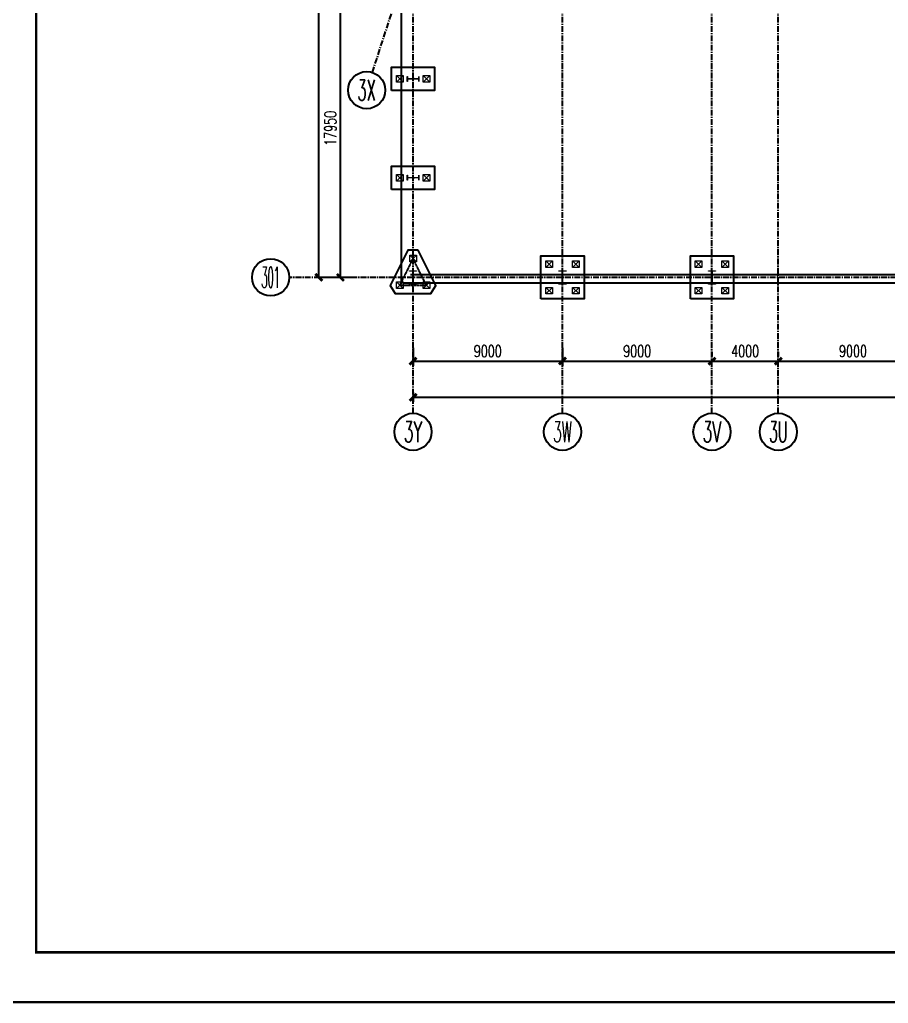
# Model space of a CAD drawing. Extents: x 782294 to 1727252, y -631030 to 17645.
# Drawn here: x 975283 to 1027604, y -631030 to -571801 of the extents above; entities that cross this region are included whole.
import ezdxf
from ezdxf.enums import TextEntityAlignment as Align

# ---------------------------------------------------------------- set-up
doc = ezdxf.new("R2010")
doc.units = 0
doc.linetypes.add('CENTER', pattern=[2, 1.25, -0.25, 0.25, -0.25])
doc.layers.get('Defpoints').update_dxf_attribs({"color": 210})
for name, color, linetype in [('!ZN3-铝板幕墙-3', 3, 'Continuous'), ('0-cxFrame', 155, 'Continuous'), ('3符号', 3, 'Continuous'), ('A-AXIS-DP', 126, 'Continuous'), ('DIM', 173, 'Continuous'), ('DOTE', 1, 'CENTER'), ('S-BKL', 4, 'Continuous'), ('S-DOTE1', 140, 'CENTER'), ('S-HATCH1-W', 252, 'Continuous')]:
    doc.layers.add(name, color=color, linetype=linetype)
for name, color, linetype, lineweight in [('0-cxText', 131, 'Continuous', 25), ('S-col', 2, 'Continuous', 0), ('S-zhuang', 1, 'Continuous', 0)]:
    doc.layers.add(name, color=color, linetype=linetype, lineweight=lineweight)
doc.styles.add('_TCH_AXIS', font='COMPLEX', dxfattribs={"bigfont": 'GBCBIG'})
doc.styles.add('cx_tuming', font='simhei.ttf')
doc.styles.add('cx_tuqian1', font='')
doc.styles.add('DHTEXT-1', font='romans.shx', dxfattribs={"width": 0.7, "bigfont": 'chinese.shx'})
doc.styles.add('黑体', font='simhei.ttf', dxfattribs={"height": 12})
doc.styles.get('cx_tuqian1').set_extended_font_data('SimSun')
doc.dimstyles.new('ZN280', dxfattribs={"dimscale": 280, "dimtxt": 2.5, "dimasz": 1.5, "dimexe": 1, "dimexo": 2, "dimgap": 0.9, "dimtad": 1, "dimdec": 0, "dimdsep": 46, "dimtxsty": 'DHTEXT-1', "dimblk": 'ARCHTICK', "dimcen": 2.5, "dimclrd": 173, "dimclre": 173, "dimclrt": 7, "dimazin": 2, "dimtfac": 1, "dimtdec": 0, "dimtix": 1, "dimtmove": 2, "dimatfit": 3, "dimfxl": 0, "dimarcsym": 0})

# ---------------------------------------------------------------- blocks, each defined once
blk = doc.blocks.new('TK22.A1 L(Dragon)')
at = {"layer": '0-cxFrame', "color": 7, "const_width": 0.5}
blk.add_lwpolyline([(0, 0), (-841, 0), (-841, 594), (0, 594)], close=True, dxfattribs=at)
at = {"layer": '0-cxFrame', "const_width": 0.5}
blk.add_lwpolyline([(-80, 10), (-821, 10), (-821, 584), (-80, 584)], close=True, dxfattribs=at)
at = {"style": '黑体', "flags": 4}
blk.add_attdef('图幅', text='', height=3.3, dxfattribs=at).set_placement((-40, 3), align=Align.RIGHT)
at = {"layer": '0-cxText', "flags": 4}
for tag, height, style, p in [('建设单位', 3.5, 'cx_tuming', (-45, 240)), ('项目名称', 3.5, 'cx_tuming', (-45, 210)), ('子项名称', 3.5, 'cx_tuming', (-45, 180)), ('工程编号', 3.3, 'cx_tuqian1', (-35, 165)), ('图名1', 3.5, 'cx_tuming', (-45, 87)), ('图名2', 3.5, 'cx_tuming', (-45, 79)), ('图名3', 3.5, 'cx_tuming', (-45, 71)), ('出图日期', 3.3, 'cx_tuqian1', (-39, 60)), ('专业', 3.3, 'cx_tuqian1', (-55, 52)), ('图号', 3.3, 'cx_tuqian1', (-55, 44)), ('版次', 3.3, 'cx_tuqian1', (-20, 44))]:
    blk.add_attdef(tag, text='', height=height, dxfattribs=dict(at, style=style)).set_placement(p, align=Align.MIDDLE)
at = {"layer": 'Defpoints', "color": 6, "flags": 4}
for tag, height, style, p in [('tufu', 3.3, '黑体', (-12, 12)), ('dwfname', 4, 'cx_tuqian1', (-80, 3))]:
    blk.add_attdef(tag, text='', height=height, dxfattribs=dict(at, style=style)).set_placement(p, align=Align.RIGHT)
blk = doc.blocks.new('卓越-轴号')
blk.add_circle((0, 0), 4)
at = {"color": 0, "style": '_TCH_AXIS', "width": 1.041667, "flags": 8}
blk.add_attdef('A', text='', height=4.48, dxfattribs=at).set_placement((-2, -2.24), (2, -2.24), align=Align.FIT)
blk = doc.blocks.new('_ArchTick')
at = {"color": 0, "linetype": 'ByBlock', "const_width": 0.4}
blk.add_lwpolyline([(-0.5, -0.5), (0.5, 0.5)], dxfattribs=at)
blk = doc.blocks.new('*D1491')
at = {"layer": 'Defpoints', "color": 0, "ltscale": 2800, "transparency": 16777216}
for p in [(0, -3677), (9000, -3677), (9000, -5042)]:
    blk.add_point(p, dxfattribs=at)
at = {"layer": 'DIM', "color": 173, "linetype": 'ByBlock', "lineweight": -2, "ltscale": 2800, "transparency": 16777216}
for p, q in [((0, -4237), (0, -5322)), ((9000, -4237), (9000, -5322)), ((0, -5042), (9000, -5042))]:
    blk.add_line(p, q, dxfattribs=at)
at = {"layer": 'DIM', "color": 173, "lineweight": -2, "ltscale": 2800, "transparency": 16777216, "xscale": 420, "yscale": 420, "zscale": 420, "rotation": 180}
blk.add_blockref('_ArchTick', (0, -5042), dxfattribs=at)
at = {"layer": 'DIM', "color": 173, "lineweight": -2, "ltscale": 2800, "transparency": 16777216, "xscale": 420, "yscale": 420, "zscale": 420}
blk.add_blockref('_ArchTick', (9000, -5042), dxfattribs=at)
at = {"layer": 'DIM', "color": 7, "ltscale": 2800, "transparency": 16777216, "insert": (4500, -4440), "char_height": 700, "attachment_point": 5, "style": 'DHTEXT-1'}
blk.add_mtext('9000', dxfattribs=at)
blk = doc.blocks.new('*D1492')
at = {"layer": 'Defpoints', "color": 0, "ltscale": 2800, "transparency": 16777216}
for p in [(9000, -3677), (18000, -5042), (18000, -5042)]:
    blk.add_point(p, dxfattribs=at)
at = {"layer": 'DIM', "color": 173, "linetype": 'ByBlock', "lineweight": -2, "ltscale": 2800, "transparency": 16777216}
for p, q in [((9000, -4237), (9000, -5322)), ((18000, -4482), (18000, -4762)), ((9000, -5042), (18000, -5042))]:
    blk.add_line(p, q, dxfattribs=at)
at = {"layer": 'DIM', "color": 173, "lineweight": -2, "ltscale": 2800, "transparency": 16777216, "xscale": 420, "yscale": 420, "zscale": 420, "rotation": 180}
blk.add_blockref('_ArchTick', (9000, -5042), dxfattribs=at)
at = {"layer": 'DIM', "color": 173, "lineweight": -2, "ltscale": 2800, "transparency": 16777216, "xscale": 420, "yscale": 420, "zscale": 420}
blk.add_blockref('_ArchTick', (18000, -5042), dxfattribs=at)
at = {"layer": 'DIM', "color": 7, "ltscale": 2800, "transparency": 16777216, "insert": (13500, -4440), "char_height": 700, "attachment_point": 5, "style": 'DHTEXT-1'}
blk.add_mtext('9000', dxfattribs=at)
blk = doc.blocks.new('*D1493')
at = {"layer": 'Defpoints', "color": 0, "ltscale": 2800, "transparency": 16777216}
for p in [(18000, -5042), (22000, -5042), (22000, -5042)]:
    blk.add_point(p, dxfattribs=at)
at = {"layer": 'DIM', "color": 173, "linetype": 'ByBlock', "lineweight": -2, "ltscale": 2800, "transparency": 16777216}
for p, q in [((18000, -4482), (18000, -4762)), ((22000, -4482), (22000, -4762)), ((18000, -5042), (22000, -5042))]:
    blk.add_line(p, q, dxfattribs=at)
at = {"layer": 'DIM', "color": 173, "lineweight": -2, "ltscale": 2800, "transparency": 16777216, "xscale": 420, "yscale": 420, "zscale": 420, "rotation": 180}
blk.add_blockref('_ArchTick', (18000, -5042), dxfattribs=at)
at = {"layer": 'DIM', "color": 173, "lineweight": -2, "ltscale": 2800, "transparency": 16777216, "xscale": 420, "yscale": 420, "zscale": 420}
blk.add_blockref('_ArchTick', (22000, -5042), dxfattribs=at)
at = {"layer": 'DIM', "color": 7, "ltscale": 2800, "transparency": 16777216, "insert": (20000, -4440), "char_height": 700, "attachment_point": 5, "style": 'DHTEXT-1'}
blk.add_mtext('4000', dxfattribs=at)
blk = doc.blocks.new('*D1494')
at = {"layer": 'Defpoints', "color": 0, "ltscale": 2800, "transparency": 16777216}
for p in [(22000, -5042), (31000, -5042), (31000, -5042)]:
    blk.add_point(p, dxfattribs=at)
at = {"layer": 'DIM', "color": 173, "linetype": 'ByBlock', "lineweight": -2, "ltscale": 2800, "transparency": 16777216}
for p, q in [((22000, -4482), (22000, -4762)), ((31000, -4482), (31000, -4762)), ((22000, -5042), (31000, -5042))]:
    blk.add_line(p, q, dxfattribs=at)
at = {"layer": 'DIM', "color": 173, "lineweight": -2, "ltscale": 2800, "transparency": 16777216, "xscale": 420, "yscale": 420, "zscale": 420, "rotation": 180}
blk.add_blockref('_ArchTick', (22000, -5042), dxfattribs=at)
at = {"layer": 'DIM', "color": 173, "lineweight": -2, "ltscale": 2800, "transparency": 16777216, "xscale": 420, "yscale": 420, "zscale": 420}
blk.add_blockref('_ArchTick', (31000, -5042), dxfattribs=at)
at = {"layer": 'DIM', "color": 7, "ltscale": 2800, "transparency": 16777216, "insert": (26500, -4440), "char_height": 700, "attachment_point": 5, "style": 'DHTEXT-1'}
blk.add_mtext('9000', dxfattribs=at)
blk = doc.blocks.new('*D1534')
at = {"layer": 'Defpoints', "color": 0, "ltscale": 2800, "transparency": 16777216}
for p in [(-4377, 17950), (-3181, 17950), (-3181, 0)]:
    blk.add_point(p, dxfattribs=at)
at = {"layer": 'DIM', "color": 173, "linetype": 'ByBlock', "lineweight": -2, "ltscale": 2800, "transparency": 16777216}
for p, q in [((-3741, 17950), (-4657, 17950)), ((-4377, 0), (-4377, 17950)), ((-3741, 0), (-4657, 0))]:
    blk.add_line(p, q, dxfattribs=at)
at = {"layer": 'DIM', "color": 173, "lineweight": -2, "ltscale": 2800, "transparency": 16777216, "xscale": 420, "yscale": 420, "zscale": 420}
for p, rotation in [((-4377, 17950), 90), ((-4377, 0), 270)]:
    blk.add_blockref('_ArchTick', p, dxfattribs=dict(at, rotation=rotation))
at = {"layer": 'DIM', "color": 7, "ltscale": 2800, "transparency": 16777216, "insert": (-4979, 8975), "char_height": 700, "attachment_point": 5, "rotation": 90, "style": 'DHTEXT-1'}
blk.add_mtext('17950', dxfattribs=at)
blk = doc.blocks.new('*D1542')
at = {"layer": 'Defpoints', "color": 0, "ltscale": 2800, "transparency": 16777216}
for p in [(0, -6374), (184000, -6374), (0, -7223)]:
    blk.add_point(p, dxfattribs=at)
at = {"layer": 'DIM', "color": 173, "linetype": 'ByBlock', "lineweight": -2, "ltscale": 2800, "transparency": 16777216}
for p, q in [((0, -6934), (0, -7503)), ((184000, -6934), (184000, -7503)), ((184000, -7223), (0, -7223))]:
    blk.add_line(p, q, dxfattribs=at)
at = {"layer": 'DIM', "color": 173, "lineweight": -2, "ltscale": 2800, "transparency": 16777216, "xscale": 420, "yscale": 420, "zscale": 420, "rotation": 180}
blk.add_blockref('_ArchTick', (0, -7223), dxfattribs=at)
at = {"layer": 'DIM', "color": 173, "lineweight": -2, "ltscale": 2800, "transparency": 16777216, "xscale": 420, "yscale": 420, "zscale": 420}
blk.add_blockref('_ArchTick', (184000, -7223), dxfattribs=at)
at = {"layer": 'DIM', "color": 7, "ltscale": 2800, "transparency": 16777216, "insert": (92000, -6621), "char_height": 700, "attachment_point": 5, "style": 'DHTEXT-1'}
blk.add_mtext('184000', dxfattribs=at)
blk = doc.blocks.new('*D1543')
at = {"layer": 'Defpoints', "color": 0, "ltscale": 2800, "transparency": 16777216}
for p in [(-5674, 71800), (-3064, 71800), (-3064, 0)]:
    blk.add_point(p, dxfattribs=at)
at = {"layer": 'DIM', "color": 173, "linetype": 'ByBlock', "lineweight": -2, "ltscale": 2800, "transparency": 16777216}
for p, q in [((-3624, 71800), (-5954, 71800)), ((-5674, 0), (-5674, 71800)), ((-3624, 0), (-5954, 0))]:
    blk.add_line(p, q, dxfattribs=at)
at = {"layer": 'DIM', "color": 173, "lineweight": -2, "ltscale": 2800, "transparency": 16777216, "xscale": 420, "yscale": 420, "zscale": 420}
for p, rotation in [((-5674, 71800), 90), ((-5674, 0), 270)]:
    blk.add_blockref('_ArchTick', p, dxfattribs=dict(at, rotation=rotation))
at = {"layer": 'DIM', "color": 7, "ltscale": 2800, "transparency": 16777216, "insert": (-6276, 35900), "char_height": 700, "attachment_point": 5, "rotation": 90, "style": 'DHTEXT-1'}
blk.add_mtext('71800', dxfattribs=at)
blk = doc.blocks.new('20250922151400')
at = {"layer": 'S-col'}
blk.add_lwpolyline([(-195790, 766820), (-195490, 766820), (-195490, 766808), (-195636, 766808), (-195636, 766132), (-195490, 766132), (-195490, 766120), (-195790, 766120), (-195790, 766132), (-195644, 766132), (-195644, 766808), (-195790, 766808)], close=True, dxfattribs=at)
blk = doc.blocks.new('S-ZHUANG-400')
at = {"layer": 'S-zhuang'}
for p, q in [((200, -200), (-200, 200)), ((-200, -200), (200, 200))]:
    blk.add_line(p, q, dxfattribs=at)
blk.add_lwpolyline([(-200, 200), (200, 200), (200, -200), (-200, -200)], close=True, dxfattribs=at)
blk = doc.blocks.new('CT4')
at = {"layer": 'S-DOTE1', "ltscale": 0.25}
for p, q in [((-99971, -169242), (-100091, -169242)), ((-100031, -169182), (-100031, -169302))]:
    blk.add_line(p, q, dxfattribs=at)
at = {"layer": 'S-HATCH1-W'}
blk.add_lwpolyline([(-101331, -170542), (-101331, -167942), (-98731, -167942), (-98731, -170542)], close=True, dxfattribs=at)
at = {"layer": 'S-zhuang', "rotation": 90}
for p in [(-100831, -168442), (-99231, -168442), (-100831, -170042), (-99231, -170042)]:
    blk.add_blockref('S-ZHUANG-400', p, dxfattribs=at)
blk = doc.blocks.new('CT3')
at = {"layer": 'S-DOTE1', "ltscale": 0.25}
for p, q in [((-101698, -257554), (-101818, -257554)), ((-101758, -257494), (-101758, -257614))]:
    blk.add_line(p, q, dxfattribs=at)
at = {"layer": 'S-DOTE1', "linetype": 'CENTER', "ltscale": 0.25}
blk.add_lwpolyline([(-100958, -258016), (-101758, -256416), (-102558, -258016)], close=True, dxfattribs=at)
at = {"layer": 'S-HATCH1-W'}
blk.add_lwpolyline([(-101449, -255916), (-102067, -255916), (-103130, -258042), (-102837, -258516), (-100680, -258516), (-100387, -258042)], close=True, dxfattribs=at)
at = {"layer": 'S-zhuang', "rotation": 90}
for p in [(-101758, -256416), (-102558, -258016), (-100958, -258016)]:
    blk.add_blockref('S-ZHUANG-400', p, dxfattribs=at)
blk = doc.blocks.new('CT2')
at = {"layer": 'S-DOTE1', "ltscale": 0.25}
for p, q in [((-193625, -187226), (-193625, -187106)), ((-193565, -187166), (-193685, -187166))]:
    blk.add_line(p, q, dxfattribs=at)
at = {"layer": 'S-HATCH1-W'}
blk.add_lwpolyline([(-194325, -185866), (-192925, -185866), (-192925, -188466), (-194325, -188466)], close=True, dxfattribs=at)
at = {"layer": 'S-zhuang'}
for p in [(-193625, -186366), (-193625, -187966)]:
    blk.add_blockref('S-ZHUANG-400', p, dxfattribs=at)
blk = doc.blocks.new('A$C46867589')
at = {"layer": 'S-BKL'}
for p, q in [((-700, -350), (-700, 18358)), ((184450, -350), (-550, -350))]:
    blk.add_line(p, q, dxfattribs=at)
blk.add_lwpolyline([(184050, 51750), (184050, 150), (-150, 150)], dxfattribs=at)
at = {"layer": 'S-col'}
for points in [[(-215, 400), (215, 400), (215, 382), (6, 382), (6, -382), (215, -382), (215, -400), (-215, -400), (-215, -382), (-6, -382), (-6, 382), (-215, 382)], [(8785, 400), (9215, 400), (9215, 382), (9006, 382), (9006, -382), (9215, -382), (9215, -400), (8785, -400), (8785, -382), (8994, -382), (8994, 382), (8785, 382)], [(17785, 400), (18215, 400), (18215, 382), (18006, 382), (18006, -382), (18215, -382), (18215, -400), (17785, -400), (17785, -382), (17994, -382), (17994, 382), (17785, 382)]]:
    blk.add_lwpolyline(points, close=True, dxfattribs=at)
at = {"layer": 'S-col', "rotation": 90}
for p in [(766470, 207590), (766470, 201640)]:
    blk.add_blockref('20250922151400', p, dxfattribs=at)
at = {"layer": 'S-zhuang', "rotation": 90}
for p in [(-187166, 205575), (-187166, 199625)]:
    blk.add_blockref('CT2', p, dxfattribs=at)
at = {"layer": 'S-zhuang'}
for name, p in [('CT3', (101758, 257554)), ('CT4', (109031, 169242)), ('CT4', (118031, 169242))]:
    blk.add_blockref(name, p, dxfattribs=at)
blk = doc.blocks.new('20250821100720')
at = {"layer": 'DOTE', "ltscale": 280}
for p, q in [((0, -8180), (0, 83777.4)), ((9000, -8180), (9000, 83777.4)), ((18000, -8180), (18000, 83777.4)), ((22000, -8180), (22000, 83777.4)), ((195431, 0), (-7455.8, 0))]:
    blk.add_line(p, q, dxfattribs=at)
blk.add_lwpolyline([(-2450.9, 12337.2), (22883.2, 90417.5)], dxfattribs=at)
at = {"layer": '3符号', "color": 7}
ref = blk.add_blockref('卓越-轴号', (-2796.6, 11271.9), dxfattribs=dict(at, xscale=280, yscale=280, zscale=280))
ref.add_attrib('A', '3X', dxfattribs={"layer": '0', "color": 0, "height": 1254.4, "style": '_TCH_AXIS', "width": 0.506757}).set_placement((-3356.6, 10644.7), (-2236.6, 10644.7), align=Align.FIT)
ref = blk.add_blockref('卓越-轴号', (-8575.8, 0), dxfattribs=dict(at, xscale=280, yscale=280, zscale=280))
ref.add_attrib('A', '301', dxfattribs={"layer": '0', "color": 0, "height": 1254.4, "style": '_TCH_AXIS', "width": 0.390625}).set_placement((-9135.8, -627.2), (-8015.8, -627.2), align=Align.FIT)
ref = blk.add_blockref('卓越-轴号', (0, -9300), dxfattribs=dict(at, xscale=280, yscale=280, zscale=280))
ref.add_attrib('A', '3Y', dxfattribs={"layer": '0', "color": 0, "height": 1254.4, "style": '_TCH_AXIS', "width": 0.493421}).set_placement((-560, -9927.2), (560, -9927.2), align=Align.FIT)
ref = blk.add_blockref('卓越-轴号', (9000, -9300), dxfattribs=dict(at, xscale=280, yscale=280, zscale=280))
ref.add_attrib('A', '3W', dxfattribs={"layer": '0', "color": 0, "height": 1254.4, "style": '_TCH_AXIS', "width": 0.457317}).set_placement((8440, -9927.2), (9560, -9927.2), align=Align.FIT)
ref = blk.add_blockref('卓越-轴号', (18000, -9300), dxfattribs=dict(at, xscale=280, yscale=280, zscale=280))
ref.add_attrib('A', '3V', dxfattribs={"layer": '0', "color": 0, "height": 1254.4, "style": '_TCH_AXIS', "width": 0.506757}).set_placement((17440, -9927.2), (18560, -9927.2), align=Align.FIT)
ref = blk.add_blockref('卓越-轴号', (22000, -9300), dxfattribs=dict(at, xscale=280, yscale=280, zscale=280))
ref.add_attrib('A', '3U', dxfattribs={"layer": '0', "color": 0, "height": 1254.4, "style": '_TCH_AXIS', "width": 0.480769}).set_placement((21440, -9927.2), (22560, -9927.2), align=Align.FIT)
at = {"layer": 'DIM', "ltscale": 2800}
for p1, p2, distance, picture, middle in [((-3063.5, 0), (-3063.5, 71800), 2610.2, '*D1543', (-6275.7, 35900)), ((-3181.3, 0), (-3181.3, 17950), 1195.2, '*D1534', (-4978.5, 8975)), ((0, -3677.3), (9000, -3677.3), -1365.2, '*D1491', (4500, -4440.5)), ((184000, -6373.5), (0, -6373.5), 849.5, '*D1542', (92000, -6621))]:
    dim = blk.add_aligned_dim(p1=p1, p2=p2, distance=distance, dimstyle='ZN280', dxfattribs=at)
    dim.commit()
    dim.dimension.update_dxf_attribs({"geometry": picture, "text_midpoint": middle})
for base, p1, p2, picture, middle in [((18000, -5042.5), (9000, -3677.3), (18000, -5042.5), '*D1492', (13500, -4440.5)), ((22000, -5042.5), (18000, -5042.5), (22000, -5042.5), '*D1493', (20000, -4440.5)), ((31000, -5042.5), (22000, -5042.5), (31000, -5042.5), '*D1494', (26500, -4440.5))]:
    dim = blk.add_linear_dim(base=base, p1=p1, p2=p2, angle=180, dimstyle='ZN280', dxfattribs=at)
    dim.commit()
    dim.dimension.update_dxf_attribs({"geometry": picture, "text_midpoint": middle})

msp = doc.modelspace()

# ---------------------------------------------------------------- block references
at = {"layer": '!ZN3-铝板幕墙-3', "ltscale": 1750}
msp.add_blockref('A$C46867589', (998978.7, -587318.4), dxfattribs=at)
at = {"layer": '0-cxFrame', "xscale": 300, "yscale": 300, "zscale": 300}
msp.add_blockref('TK22.A1 L(Dragon)', (1222576.7, -630955.4), dxfattribs=at)
at = {"layer": 'A-AXIS-DP', "ltscale": 2800}
msp.add_blockref('20250821100720', (998978.7, -587318.4), dxfattribs=at)

doc.saveas('drawing.dxf')
